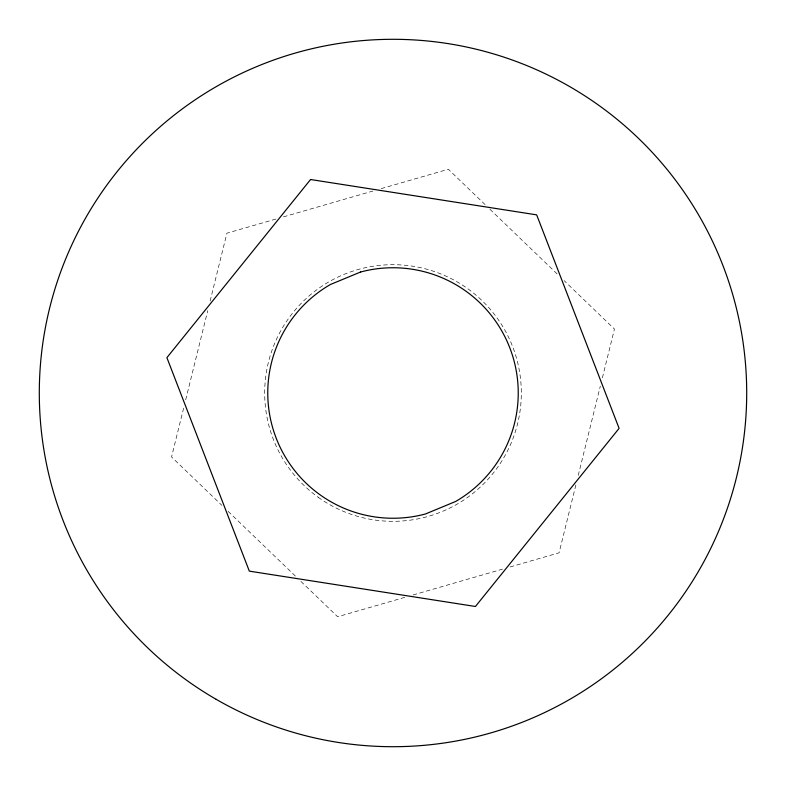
<?xml version="1.0" encoding="UTF-8"?>
<svg xmlns="http://www.w3.org/2000/svg" width="786" height="786" viewBox="0 0 786 786"><rect width="100%" height="100%" fill="white"/><g stroke="black" fill="none" stroke-linecap="round" stroke-linejoin="round"><path stroke-width="0.59" stroke-dasharray="3.93 2.95" d="M183.629 408.14L171.554 456.941L221.917 505.388M185.692 399.809L207.769 310.558M210.127 301.028L226.908 233.196L276.377 218.911M575.873 484.972L559.092 552.804L509.623 567.089M578.231 475.442L600.308 386.191M602.371 377.86L614.446 329.059L564.083 280.612M283.441 216.867L372.967 191.027M381.21 188.64L448.344 169.255L485.453 204.959M404.79 597.36L337.656 616.745L300.547 581.041M413.033 594.973L502.559 569.133M489.875 209.204L557.903 274.658M228.097 511.342L296.125 576.796M318.222 497.283A128.324 128.324 0 0 0 520.696 405.615A128.324 128.324 0 0 0 340.083 276.102A128.324 128.324 0 0 0 318.222 497.283"/><path stroke-width="1.18" d="M310.568 179.513L166.897 357.64L249.329 571.137L475.432 606.487L619.103 428.36L536.671 214.863L310.568 179.513M360.577 272.015L330.375 284.522A125.259 125.259 0 0 0 425.423 513.985L455.625 501.478A125.259 125.259 0 0 0 360.577 272.015M216.15 699.314A353.7 353.7 0 0 0 746.7 393A353.7 353.7 0 0 0 216.15 86.686A353.7 353.7 0 0 0 216.15 699.314"/></g></svg>
